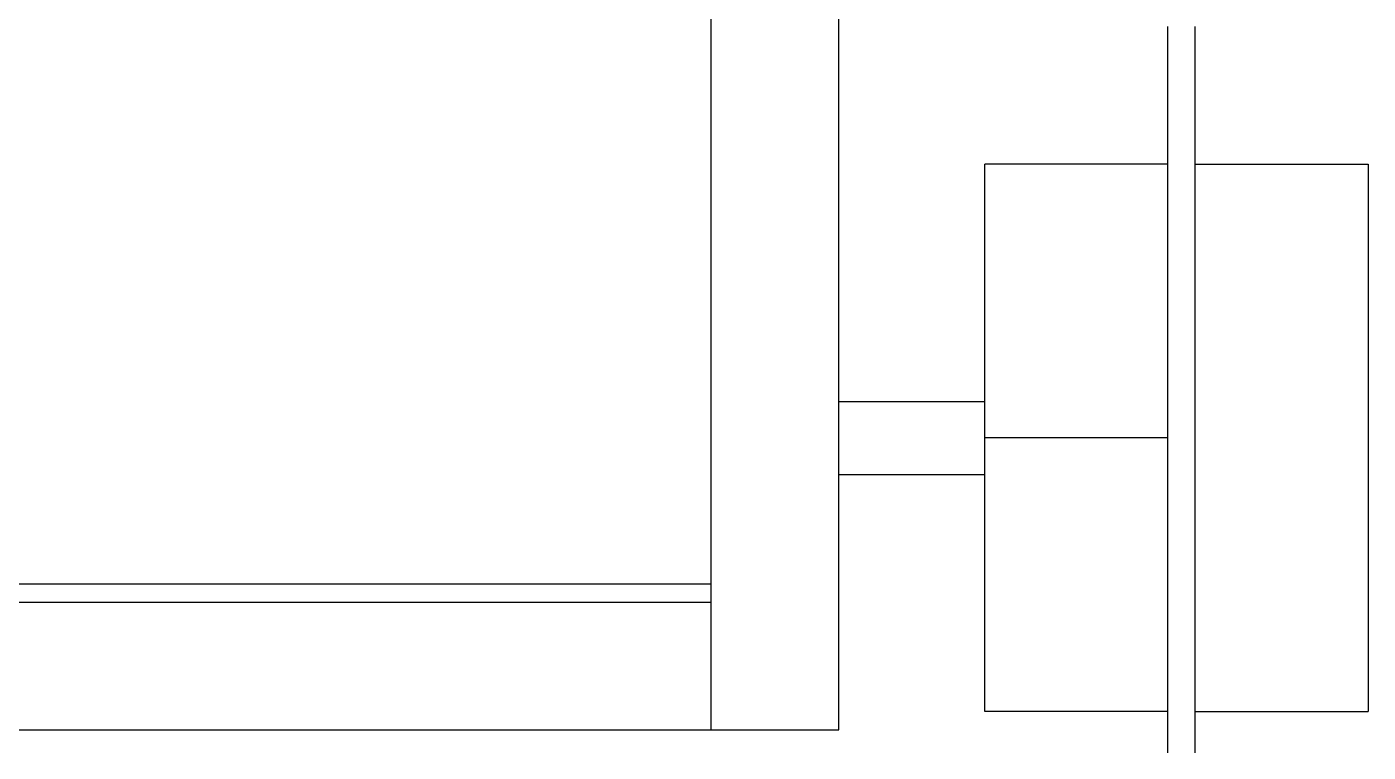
# Model space of a CAD drawing. Extents: x -24 to 123, y -44 to 344.
# Drawn here: x 49.5 to 123, y -1.2 to 38.5 of the extents above; entities that cross this region are included whole.
import ezdxf

# ---------------------------------------------------------------- set-up
doc = ezdxf.new("R2010")
doc.units = 0
doc.layers.get('0').update_dxf_attribs({"linetype": 'continuous'})

# ---------------------------------------------------------------- blocks, each defined once
blk = doc.blocks.new('FUSION037')
at = {"color": 0}
for p, q in [((94, 0), (94, 300)), ((87, 7), (87, 184)), ((112, 31), (102, 31)), ((113.5, 31), (123, 31)), ((94, 18), (102, 18)), ((112, 16), (102, 16)), ((94, 14), (102, 14)), ((7, 8), (87, 8)), ((7, 7), (87, 7)), ((87, 0), (87, 7)), ((112, 1), (102, 1)), ((113.5, 1), (123, 1)), ((7, 0), (87, 0)), ((87, 0), (94, 0))]:
    blk.add_line(p, q, dxfattribs=at)
for points in [[(112, 38.55), (112, 38.5), (112, 38.45), (112, 38.4), (112, 38.35), (112, 38.3), (112, 38.25), (112, 38.2), (112, 38.15), (112, 38.1), (112, 38.05), (112, 38), (112, 37.95), (112, 37.9), (112, 37.85), (112, 37.8), (112, 37.75), (112, 37.7), (112, 37.65), (112, 37.6), (112, 37.55), (112, 37.5), (112, 37.45), (112, 37.4), (112, 37.35), (112, 37.3), (112, 37.25), (112, 37.2), (112, 37.15), (112, 37.1), (112, 37.05), (112, 37), (112, 36.95), (112, 36.9), (112, 36.85), (112, 36.8), (112, 36.75), (112, 36.7), (112, 36.65), (112, 36.6), (112, 36.55), (112, 36.5), (112, 36.45), (112, 36.4), (112, 36.35), (112, 36.3), (112, 36.25), (112, 36.2), (112, 36.15), (112, 36.1), (112, 36.05), (112, 36), (112, 35.95), (112, 35.9), (112, 35.85), (112, 35.8), (112, 35.75), (112, 35.7), (112, 35.65), (112, 35.6), (112, 35.55), (112, 35.5), (112, 35.45), (112, 35.4), (112, 35.35), (112, 35.3), (112, 35.25), (112, 35.2), (112, 35.15), (112, 35.1), (112, 35.05), (112, 35), (112, 34.95), (112, 34.9), (112, 34.85), (112, 34.8), (112, 34.75), (112, 34.7), (112, 34.65), (112, 34.6), (112, 34.55), (112, 34.5), (112, 34.45), (112, 34.4), (112, 34.35), (112, 34.3), (112, 34.25), (112, 34.2), (112, 34.15), (112, 34.1), (112, 34.05), (112, 34), (112, 33.95), (112, 33.9), (112, 33.85), (112, 33.8), (112, 33.75), (112, 33.7), (112, 33.65), (112, 33.6), (112, 33.55), (112, 33.5), (112, 33.45), (112, 33.4), (112, 33.35), (112, 33.3), (112, 33.25), (112, 33.2), (112, 33.15), (112, 33.1), (112, 33.05), (112, 33), (112, 32.95), (112, 32.9), (112, 32.85), (112, 32.8), (112, 32.75), (112, 32.7), (112, 32.65), (112, 32.6), (112, 32.55), (112, 32.5), (112, 32.45), (112, 32.4), (112, 32.35), (112, 32.3), (112, 32.25), (112, 32.2), (112, 32.15), (112, 32.1), (112, 32.05), (112, 32), (112, 31.95), (112, 31.9), (112, 31.85), (112, 31.8), (112, 31.75), (112, 31.7), (112, 31.65), (112, 31.6), (112, 31.55), (112, 31.5), (112, 31.45), (112, 31.4), (112, 31.35), (112, 31.3), (112, 31.25), (112, 31.2), (112, 31.15), (112, 31.1), (112, 31.05), (112, 31), (112, 30.95), (112, 30.9), (112, 30.85), (112, 30.8), (112, 30.75), (112, 30.7), (112, 30.65), (112, 30.6), (112, 30.55), (112, 30.5), (112, 30.45), (112, 30.4), (112, 30.35), (112, 30.3), (112, 30.25), (112, 30.2), (112, 30.15), (112, 30.1), (112, 30.05), (112, 30), (112, 29.95), (112, 29.9), (112, 29.85), (112, 29.8), (112, 29.75), (112, 29.7), (112, 29.65), (112, 29.6), (112, 29.55), (112, 29.5), (112, 29.45), (112, 29.4), (112, 29.35), (112, 29.3), (112, 29.25), (112, 29.2), (112, 29.15), (112, 29.1), (112, 29.05), (112, 29), (112, 28.95), (112, 28.9), (112, 28.85), (112, 28.8), (112, 28.75), (112, 28.7), (112, 28.65), (112, 28.6), (112, 28.55), (112, 28.5), (112, 28.45), (112, 28.4), (112, 28.35), (112, 28.3), (112, 28.25), (112, 28.2), (112, 28.15), (112, 28.1), (112, 28.05), (112, 28), (112, 27.95), (112, 27.9), (112, 27.85), (112, 27.8), (112, 27.75), (112, 27.7), (112, 27.65), (112, 27.6), (112, 27.55), (112, 27.5), (112, 27.45), (112, 27.4), (112, 27.35), (112, 27.3), (112, 27.25), (112, 27.2), (112, 27.15), (112, 27.1), (112, 27.05), (112, 27), (112, 26.95), (112, 26.9), (112, 26.85), (112, 26.8), (112, 26.75), (112, 26.7), (112, 26.65), (112, 26.6), (112, 26.55), (112, 26.5), (112, 26.45), (112, 26.4), (112, 26.35), (112, 26.3), (112, 26.25), (112, 26.2), (112, 26.15), (112, 26.1), (112, 26.05), (112, 26), (112, 25.95), (112, 25.9), (112, 25.85), (112, 25.8), (112, 25.75), (112, 25.7), (112, 25.65), (112, 25.6), (112, 25.55), (112, 25.5), (112, 25.45), (112, 25.4), (112, 25.35), (112, 25.3), (112, 25.25), (112, 25.2), (112, 25.15), (112, 25.1), (112, 25.05), (112, 25), (112, 24.95), (112, 24.9), (112, 24.85), (112, 24.8), (112, 24.75), (112, 24.7), (112, 24.65), (112, 24.6), (112, 24.55), (112, 24.5), (112, 24.45), (112, 24.4), (112, 24.35), (112, 24.3), (112, 24.25), (112, 24.2), (112, 24.15), (112, 24.1), (112, 24.05), (112, 24), (112, 23.95), (112, 23.9), (112, 23.85), (112, 23.8), (112, 23.75), (112, 23.7), (112, 23.65), (112, 23.6), (112, 23.55), (112, 23.5), (112, 23.45), (112, 23.4), (112, 23.35), (112, 23.3), (112, 23.25), (112, 23.2), (112, 23.15), (112, 23.1), (112, 23.05), (112, 23), (112, 22.95), (112, 22.9), (112, 22.85), (112, 22.8), (112, 22.75), (112, 22.7), (112, 22.65), (112, 22.6), (112, 22.55), (112, 22.5), (112, 22.45), (112, 22.4), (112, 22.35), (112, 22.3), (112, 22.25), (112, 22.2), (112, 22.15), (112, 22.1), (112, 22.05), (112, 22), (112, 21.95), (112, 21.9), (112, 21.85), (112, 21.8), (112, 21.75), (112, 21.7), (112, 21.65), (112, 21.6), (112, 21.55), (112, 21.5), (112, 21.45), (112, 21.4), (112, 21.35), (112, 21.3), (112, 21.25), (112, 21.2), (112, 21.15), (112, 21.1), (112, 21.05), (112, 21), (112, 20.95), (112, 20.9), (112, 20.85), (112, 20.8), (112, 20.75), (112, 20.7), (112, 20.65), (112, 20.6), (112, 20.55), (112, 20.5), (112, 20.45), (112, 20.4), (112, 20.35), (112, 20.3), (112, 20.25), (112, 20.2), (112, 20.15), (112, 20.1), (112, 20.05), (112, 20), (112, 19.95), (112, 19.9), (112, 19.85), (112, 19.8), (112, 19.75), (112, 19.7), (112, 19.65), (112, 19.6), (112, 19.55), (112, 19.5), (112, 19.45), (112, 19.4), (112, 19.35), (112, 19.3), (112, 19.25), (112, 19.2), (112, 19.15), (112, 19.1), (112, 19.05), (112, 19), (112, 18.95), (112, 18.9), (112, 18.85), (112, 18.8), (112, 18.75), (112, 18.7), (112, 18.65), (112, 18.6), (112, 18.55), (112, 18.5), (112, 18.45), (112, 18.4), (112, 18.35), (112, 18.3), (112, 18.25), (112, 18.2), (112, 18.15), (112, 18.1), (112, 18.05), (112, 18), (112, 17.95), (112, 17.9), (112, 17.85), (112, 17.8), (112, 17.75), (112, 17.7), (112, 17.65), (112, 17.6), (112, 17.55), (112, 17.5), (112, 17.45), (112, 17.4), (112, 17.35), (112, 17.3), (112, 17.25), (112, 17.2), (112, 17.15), (112, 17.1), (112, 17.05), (112, 17), (112, 16.95), (112, 16.9), (112, 16.85), (112, 16.8), (112, 16.75), (112, 16.7), (112, 16.65), (112, 16.6), (112, 16.55), (112, 16.5), (112, 16.45), (112, 16.4), (112, 16.35), (112, 16.3), (112, 16.25), (112, 16.2), (112, 16.15), (112, 16.1), (112, 16.05), (112, 16), (112, 15.95), (112, 15.9), (112, 15.85), (112, 15.8), (112, 15.75), (112, 15.7), (112, 15.65), (112, 15.6), (112, 15.55), (112, 15.5), (112, 15.45), (112, 15.4), (112, 15.35), (112, 15.3), (112, 15.25), (112, 15.2), (112, 15.15), (112, 15.1), (112, 15.05), (112, 15), (112, 14.95), (112, 14.9), (112, 14.85), (112, 14.8), (112, 14.75), (112, 14.7), (112, 14.65), (112, 14.6), (112, 14.55), (112, 14.5), (112, 14.45), (112, 14.4), (112, 14.35), (112, 14.3), (112, 14.25), (112, 14.2), (112, 14.15), (112, 14.1), (112, 14.05), (112, 14), (112, 13.95), (112, 13.9), (112, 13.85), (112, 13.8), (112, 13.75), (112, 13.7), (112, 13.65), (112, 13.6), (112, 13.55), (112, 13.5), (112, 13.45), (112, 13.4), (112, 13.35), (112, 13.3), (112, 13.25), (112, 13.2), (112, 13.15), (112, 13.1), (112, 13.05), (112, 13), (112, 12.95), (112, 12.9), (112, 12.85), (112, 12.8), (112, 12.75), (112, 12.7), (112, 12.65), (112, 12.6), (112, 12.55), (112, 12.5), (112, 12.45), (112, 12.4), (112, 12.35), (112, 12.3), (112, 12.25), (112, 12.2), (112, 12.15), (112, 12.1), (112, 12.05), (112, 12), (112, 11.95), (112, 11.9), (112, 11.85), (112, 11.8), (112, 11.75), (112, 11.7), (112, 11.65), (112, 11.6), (112, 11.55), (112, 11.5), (112, 11.45), (112, 11.4), (112, 11.35), (112, 11.3), (112, 11.25), (112, 11.2), (112, 11.15), (112, 11.1), (112, 11.05), (112, 11), (112, 10.95), (112, 10.9), (112, 10.85), (112, 10.8), (112, 10.75), (112, 10.7), (112, 10.65), (112, 10.6), (112, 10.55), (112, 10.5), (112, 10.45), (112, 10.4), (112, 10.35), (112, 10.3), (112, 10.25), (112, 10.2), (112, 10.15), (112, 10.1), (112, 10.05), (112, 10), (112, 9.95), (112, 9.9), (112, 9.85), (112, 9.8), (112, 9.75), (112, 9.7), (112, 9.65), (112, 9.6), (112, 9.55), (112, 9.5), (112, 9.45), (112, 9.4), (112, 9.35), (112, 9.3), (112, 9.25), (112, 9.2), (112, 9.15), (112, 9.1), (112, 9.05), (112, 9), (112, 8.95), (112, 8.9), (112, 8.85), (112, 8.8), (112, 8.75), (112, 8.7), (112, 8.65), (112, 8.6), (112, 8.55), (112, 8.5), (112, 8.45), (112, 8.4), (112, 8.35), (112, 8.3), (112, 8.25), (112, 8.2), (112, 8.15), (112, 8.1), (112, 8.05), (112, 8), (112, 7.95), (112, 7.9), (112, 7.85), (112, 7.8), (112, 7.75), (112, 7.7), (112, 7.65), (112, 7.6), (112, 7.55), (112, 7.5), (112, 7.45), (112, 7.4), (112, 7.35), (112, 7.3), (112, 7.25), (112, 7.2), (112, 7.15), (112, 7.1), (112, 7.05), (112, 7), (112, 6.95), (112, 6.9), (112, 6.85), (112, 6.8), (112, 6.75), (112, 6.7), (112, 6.65), (112, 6.6), (112, 6.55), (112, 6.5), (112, 6.45), (112, 6.4), (112, 6.35), (112, 6.3), (112, 6.25), (112, 6.2), (112, 6.15), (112, 6.1), (112, 6.05), (112, 6), (112, 5.95), (112, 5.9), (112, 5.85), (112, 5.8), (112, 5.75), (112, 5.7), (112, 5.65), (112, 5.6), (112, 5.55), (112, 5.5), (112, 5.45), (112, 5.4), (112, 5.35), (112, 5.3), (112, 5.25), (112, 5.2), (112, 5.15), (112, 5.1), (112, 5.05), (112, 5), (112, 4.95), (112, 4.9), (112, 4.85), (112, 4.8), (112, 4.75), (112, 4.7), (112, 4.65), (112, 4.6), (112, 4.55), (112, 4.5), (112, 4.45), (112, 4.4), (112, 4.35), (112, 4.3), (112, 4.25), (112, 4.2), (112, 4.15), (112, 4.1), (112, 4.05), (112, 4), (112, 3.95), (112, 3.9), (112, 3.85), (112, 3.8), (112, 3.75), (112, 3.7), (112, 3.65), (112, 3.6), (112, 3.55), (112, 3.5), (112, 3.45), (112, 3.4), (112, 3.35), (112, 3.3), (112, 3.25), (112, 3.2), (112, 3.15), (112, 3.1), (112, 3.05), (112, 3), (112, 2.95), (112, 2.9), (112, 2.85), (112, 2.8), (112, 2.75), (112, 2.7), (112, 2.65), (112, 2.6), (112, 2.55), (112, 2.5), (112, 2.45), (112, 2.4), (112, 2.35), (112, 2.3), (112, 2.25), (112, 2.2), (112, 2.15), (112, 2.1), (112, 2.05), (112, 2), (112, 1.95), (112, 1.9), (112, 1.85), (112, 1.8), (112, 1.75), (112, 1.7), (112, 1.65), (112, 1.6), (112, 1.55), (112, 1.5), (112, 1.45), (112, 1.4), (112, 1.35), (112, 1.3), (112, 1.25), (112, 1.2), (112, 1.15), (112, 1.1), (112, 1.05), (112, 1), (112, 0.95), (112, 0.9), (112, 0.85), (112, 0.8), (112, 0.75), (112, 0.7), (112, 0.65), (112, 0.6), (112, 0.55), (112, 0.5), (112, 0.45), (112, 0.4), (112, 0.35), (112, 0.3), (112, 0.25), (112, 0.2), (112, 0.15), (112, 0.1), (112, 0.05), (112, 0), (112, -0.05), (112, -0.1), (112, -0.15), (112, -0.2), (112, -0.25), (112, -0.3), (112, -0.35), (112, -0.4), (112, -0.45), (112, -0.5), (112, -0.55), (112, -0.6), (112, -0.65), (112, -0.7), (112, -0.75), (112, -0.8), (112, -0.85), (112, -0.9), (112, -0.95), (112, -1), (112, -1.05), (112, -1.1), (112, -1.15), (112, -1.2), (112, -1.25)], [(113.5, 38.55), (113.5, 38.5), (113.5, 38.45), (113.5, 38.4), (113.5, 38.35), (113.5, 38.3), (113.5, 38.25), (113.5, 38.2), (113.5, 38.15), (113.5, 38.1), (113.5, 38.05), (113.5, 38), (113.5, 37.95), (113.5, 37.9), (113.5, 37.85), (113.5, 37.8), (113.5, 37.75), (113.5, 37.7), (113.5, 37.65), (113.5, 37.6), (113.5, 37.55), (113.5, 37.5), (113.5, 37.45), (113.5, 37.4), (113.5, 37.35), (113.5, 37.3), (113.5, 37.25), (113.5, 37.2), (113.5, 37.15), (113.5, 37.1), (113.5, 37.05), (113.5, 37), (113.5, 36.95), (113.5, 36.9), (113.5, 36.85), (113.5, 36.8), (113.5, 36.75), (113.5, 36.7), (113.5, 36.65), (113.5, 36.6), (113.5, 36.55), (113.5, 36.5), (113.5, 36.45), (113.5, 36.4), (113.5, 36.35), (113.5, 36.3), (113.5, 36.25), (113.5, 36.2), (113.5, 36.15), (113.5, 36.1), (113.5, 36.05), (113.5, 36), (113.5, 35.95), (113.5, 35.9), (113.5, 35.85), (113.5, 35.8), (113.5, 35.75), (113.5, 35.7), (113.5, 35.65), (113.5, 35.6), (113.5, 35.55), (113.5, 35.5), (113.5, 35.45), (113.5, 35.4), (113.5, 35.35), (113.5, 35.3), (113.5, 35.25), (113.5, 35.2), (113.5, 35.15), (113.5, 35.1), (113.5, 35.05), (113.5, 35), (113.5, 34.95), (113.5, 34.9), (113.5, 34.85), (113.5, 34.8), (113.5, 34.75), (113.5, 34.7), (113.5, 34.65), (113.5, 34.6), (113.5, 34.55), (113.5, 34.5), (113.5, 34.45), (113.5, 34.4), (113.5, 34.35), (113.5, 34.3), (113.5, 34.25), (113.5, 34.2), (113.5, 34.15), (113.5, 34.1), (113.5, 34.05), (113.5, 34), (113.5, 33.95), (113.5, 33.9), (113.5, 33.85), (113.5, 33.8), (113.5, 33.75), (113.5, 33.7), (113.5, 33.65), (113.5, 33.6), (113.5, 33.55), (113.5, 33.5), (113.5, 33.45), (113.5, 33.4), (113.5, 33.35), (113.5, 33.3), (113.5, 33.25), (113.5, 33.2), (113.5, 33.15), (113.5, 33.1), (113.5, 33.05), (113.5, 33), (113.5, 32.95), (113.5, 32.9), (113.5, 32.85), (113.5, 32.8), (113.5, 32.75), (113.5, 32.7), (113.5, 32.65), (113.5, 32.6), (113.5, 32.55), (113.5, 32.5), (113.5, 32.45), (113.5, 32.4), (113.5, 32.35), (113.5, 32.3), (113.5, 32.25), (113.5, 32.2), (113.5, 32.15), (113.5, 32.1), (113.5, 32.05), (113.5, 32), (113.5, 31.95), (113.5, 31.9), (113.5, 31.85), (113.5, 31.8), (113.5, 31.75), (113.5, 31.7), (113.5, 31.65), (113.5, 31.6), (113.5, 31.55), (113.5, 31.5), (113.5, 31.45), (113.5, 31.4), (113.5, 31.35), (113.5, 31.3), (113.5, 31.25), (113.5, 31.2), (113.5, 31.15), (113.5, 31.1), (113.5, 31.05), (113.5, 31), (113.5, 30.95), (113.5, 30.9), (113.5, 30.85), (113.5, 30.8), (113.5, 30.75), (113.5, 30.7), (113.5, 30.65), (113.5, 30.6), (113.5, 30.55), (113.5, 30.5), (113.5, 30.45), (113.5, 30.4), (113.5, 30.35), (113.5, 30.3), (113.5, 30.25), (113.5, 30.2), (113.5, 30.15), (113.5, 30.1), (113.5, 30.05), (113.5, 30), (113.5, 29.95), (113.5, 29.9), (113.5, 29.85), (113.5, 29.8), (113.5, 29.75), (113.5, 29.7), (113.5, 29.65), (113.5, 29.6), (113.5, 29.55), (113.5, 29.5), (113.5, 29.45), (113.5, 29.4), (113.5, 29.35), (113.5, 29.3), (113.5, 29.25), (113.5, 29.2), (113.5, 29.15), (113.5, 29.1), (113.5, 29.05), (113.5, 29), (113.5, 28.95), (113.5, 28.9), (113.5, 28.85), (113.5, 28.8), (113.5, 28.75), (113.5, 28.7), (113.5, 28.65), (113.5, 28.6), (113.5, 28.55), (113.5, 28.5), (113.5, 28.45), (113.5, 28.4), (113.5, 28.35), (113.5, 28.3), (113.5, 28.25), (113.5, 28.2), (113.5, 28.15), (113.5, 28.1), (113.5, 28.05), (113.5, 28), (113.5, 27.95), (113.5, 27.9), (113.5, 27.85), (113.5, 27.8), (113.5, 27.75), (113.5, 27.7), (113.5, 27.65), (113.5, 27.6), (113.5, 27.55), (113.5, 27.5), (113.5, 27.45), (113.5, 27.4), (113.5, 27.35), (113.5, 27.3), (113.5, 27.25), (113.5, 27.2), (113.5, 27.15), (113.5, 27.1), (113.5, 27.05), (113.5, 27), (113.5, 26.95), (113.5, 26.9), (113.5, 26.85), (113.5, 26.8), (113.5, 26.75), (113.5, 26.7), (113.5, 26.65), (113.5, 26.6), (113.5, 26.55), (113.5, 26.5), (113.5, 26.45), (113.5, 26.4), (113.5, 26.35), (113.5, 26.3), (113.5, 26.25), (113.5, 26.2), (113.5, 26.15), (113.5, 26.1), (113.5, 26.05), (113.5, 26), (113.5, 25.95), (113.5, 25.9), (113.5, 25.85), (113.5, 25.8), (113.5, 25.75), (113.5, 25.7), (113.5, 25.65), (113.5, 25.6), (113.5, 25.55), (113.5, 25.5), (113.5, 25.45), (113.5, 25.4), (113.5, 25.35), (113.5, 25.3), (113.5, 25.25), (113.5, 25.2), (113.5, 25.15), (113.5, 25.1), (113.5, 25.05), (113.5, 25), (113.5, 24.95), (113.5, 24.9), (113.5, 24.85), (113.5, 24.8), (113.5, 24.75), (113.5, 24.7), (113.5, 24.65), (113.5, 24.6), (113.5, 24.55), (113.5, 24.5), (113.5, 24.45), (113.5, 24.4), (113.5, 24.35), (113.5, 24.3), (113.5, 24.25), (113.5, 24.2), (113.5, 24.15), (113.5, 24.1), (113.5, 24.05), (113.5, 24), (113.5, 23.95), (113.5, 23.9), (113.5, 23.85), (113.5, 23.8), (113.5, 23.75), (113.5, 23.7), (113.5, 23.65), (113.5, 23.6), (113.5, 23.55), (113.5, 23.5), (113.5, 23.45), (113.5, 23.4), (113.5, 23.35), (113.5, 23.3), (113.5, 23.25), (113.5, 23.2), (113.5, 23.15), (113.5, 23.1), (113.5, 23.05), (113.5, 23), (113.5, 22.95), (113.5, 22.9), (113.5, 22.85), (113.5, 22.8), (113.5, 22.75), (113.5, 22.7), (113.5, 22.65), (113.5, 22.6), (113.5, 22.55), (113.5, 22.5), (113.5, 22.45), (113.5, 22.4), (113.5, 22.35), (113.5, 22.3), (113.5, 22.25), (113.5, 22.2), (113.5, 22.15), (113.5, 22.1), (113.5, 22.05), (113.5, 22), (113.5, 21.95), (113.5, 21.9), (113.5, 21.85), (113.5, 21.8), (113.5, 21.75), (113.5, 21.7), (113.5, 21.65), (113.5, 21.6), (113.5, 21.55), (113.5, 21.5), (113.5, 21.45), (113.5, 21.4), (113.5, 21.35), (113.5, 21.3), (113.5, 21.25), (113.5, 21.2), (113.5, 21.15), (113.5, 21.1), (113.5, 21.05), (113.5, 21), (113.5, 20.95), (113.5, 20.9), (113.5, 20.85), (113.5, 20.8), (113.5, 20.75), (113.5, 20.7), (113.5, 20.65), (113.5, 20.6), (113.5, 20.55), (113.5, 20.5), (113.5, 20.45), (113.5, 20.4), (113.5, 20.35), (113.5, 20.3), (113.5, 20.25), (113.5, 20.2), (113.5, 20.15), (113.5, 20.1), (113.5, 20.05), (113.5, 20), (113.5, 19.95), (113.5, 19.9), (113.5, 19.85), (113.5, 19.8), (113.5, 19.75), (113.5, 19.7), (113.5, 19.65), (113.5, 19.6), (113.5, 19.55), (113.5, 19.5), (113.5, 19.45), (113.5, 19.4), (113.5, 19.35), (113.5, 19.3), (113.5, 19.25), (113.5, 19.2), (113.5, 19.15), (113.5, 19.1), (113.5, 19.05), (113.5, 19), (113.5, 18.95), (113.5, 18.9), (113.5, 18.85), (113.5, 18.8), (113.5, 18.75), (113.5, 18.7), (113.5, 18.65), (113.5, 18.6), (113.5, 18.55), (113.5, 18.5), (113.5, 18.45), (113.5, 18.4), (113.5, 18.35), (113.5, 18.3), (113.5, 18.25), (113.5, 18.2), (113.5, 18.15), (113.5, 18.1), (113.5, 18.05), (113.5, 18), (113.5, 17.95), (113.5, 17.9), (113.5, 17.85), (113.5, 17.8), (113.5, 17.75), (113.5, 17.7), (113.5, 17.65), (113.5, 17.6), (113.5, 17.55), (113.5, 17.5), (113.5, 17.45), (113.5, 17.4), (113.5, 17.35), (113.5, 17.3), (113.5, 17.25), (113.5, 17.2), (113.5, 17.15), (113.5, 17.1), (113.5, 17.05), (113.5, 17), (113.5, 16.95), (113.5, 16.9), (113.5, 16.85), (113.5, 16.8), (113.5, 16.75), (113.5, 16.7), (113.5, 16.65), (113.5, 16.6), (113.5, 16.55), (113.5, 16.5), (113.5, 16.45), (113.5, 16.4), (113.5, 16.35), (113.5, 16.3), (113.5, 16.25), (113.5, 16.2), (113.5, 16.15), (113.5, 16.1), (113.5, 16.05), (113.5, 16), (113.5, 15.95), (113.5, 15.9), (113.5, 15.85), (113.5, 15.8), (113.5, 15.75), (113.5, 15.7), (113.5, 15.65), (113.5, 15.6), (113.5, 15.55), (113.5, 15.5), (113.5, 15.45), (113.5, 15.4), (113.5, 15.35), (113.5, 15.3), (113.5, 15.25), (113.5, 15.2), (113.5, 15.15), (113.5, 15.1), (113.5, 15.05), (113.5, 15), (113.5, 14.95), (113.5, 14.9), (113.5, 14.85), (113.5, 14.8), (113.5, 14.75), (113.5, 14.7), (113.5, 14.65), (113.5, 14.6), (113.5, 14.55), (113.5, 14.5), (113.5, 14.45), (113.5, 14.4), (113.5, 14.35), (113.5, 14.3), (113.5, 14.25), (113.5, 14.2), (113.5, 14.15), (113.5, 14.1), (113.5, 14.05), (113.5, 14), (113.5, 13.95), (113.5, 13.9), (113.5, 13.85), (113.5, 13.8), (113.5, 13.75), (113.5, 13.7), (113.5, 13.65), (113.5, 13.6), (113.5, 13.55), (113.5, 13.5), (113.5, 13.45), (113.5, 13.4), (113.5, 13.35), (113.5, 13.3), (113.5, 13.25), (113.5, 13.2), (113.5, 13.15), (113.5, 13.1), (113.5, 13.05), (113.5, 13), (113.5, 12.95), (113.5, 12.9), (113.5, 12.85), (113.5, 12.8), (113.5, 12.75), (113.5, 12.7), (113.5, 12.65), (113.5, 12.6), (113.5, 12.55), (113.5, 12.5), (113.5, 12.45), (113.5, 12.4), (113.5, 12.35), (113.5, 12.3), (113.5, 12.25), (113.5, 12.2), (113.5, 12.15), (113.5, 12.1), (113.5, 12.05), (113.5, 12), (113.5, 11.95), (113.5, 11.9), (113.5, 11.85), (113.5, 11.8), (113.5, 11.75), (113.5, 11.7), (113.5, 11.65), (113.5, 11.6), (113.5, 11.55), (113.5, 11.5), (113.5, 11.45), (113.5, 11.4), (113.5, 11.35), (113.5, 11.3), (113.5, 11.25), (113.5, 11.2), (113.5, 11.15), (113.5, 11.1), (113.5, 11.05), (113.5, 11), (113.5, 10.95), (113.5, 10.9), (113.5, 10.85), (113.5, 10.8), (113.5, 10.75), (113.5, 10.7), (113.5, 10.65), (113.5, 10.6), (113.5, 10.55), (113.5, 10.5), (113.5, 10.45), (113.5, 10.4), (113.5, 10.35), (113.5, 10.3), (113.5, 10.25), (113.5, 10.2), (113.5, 10.15), (113.5, 10.1), (113.5, 10.05), (113.5, 10), (113.5, 9.95), (113.5, 9.9), (113.5, 9.85), (113.5, 9.8), (113.5, 9.75), (113.5, 9.7), (113.5, 9.65), (113.5, 9.6), (113.5, 9.55), (113.5, 9.5), (113.5, 9.45), (113.5, 9.4), (113.5, 9.35), (113.5, 9.3), (113.5, 9.25), (113.5, 9.2), (113.5, 9.15), (113.5, 9.1), (113.5, 9.05), (113.5, 9), (113.5, 8.95), (113.5, 8.9), (113.5, 8.85), (113.5, 8.8), (113.5, 8.75), (113.5, 8.7), (113.5, 8.65), (113.5, 8.6), (113.5, 8.55), (113.5, 8.5), (113.5, 8.45), (113.5, 8.4), (113.5, 8.35), (113.5, 8.3), (113.5, 8.25), (113.5, 8.2), (113.5, 8.15), (113.5, 8.1), (113.5, 8.05), (113.5, 8), (113.5, 7.95), (113.5, 7.9), (113.5, 7.85), (113.5, 7.8), (113.5, 7.75), (113.5, 7.7), (113.5, 7.65), (113.5, 7.6), (113.5, 7.55), (113.5, 7.5), (113.5, 7.45), (113.5, 7.4), (113.5, 7.35), (113.5, 7.3), (113.5, 7.25), (113.5, 7.2), (113.5, 7.15), (113.5, 7.1), (113.5, 7.05), (113.5, 7), (113.5, 6.95), (113.5, 6.9), (113.5, 6.85), (113.5, 6.8), (113.5, 6.75), (113.5, 6.7), (113.5, 6.65), (113.5, 6.6), (113.5, 6.55), (113.5, 6.5), (113.5, 6.45), (113.5, 6.4), (113.5, 6.35), (113.5, 6.3), (113.5, 6.25), (113.5, 6.2), (113.5, 6.15), (113.5, 6.1), (113.5, 6.05), (113.5, 6), (113.5, 5.95), (113.5, 5.9), (113.5, 5.85), (113.5, 5.8), (113.5, 5.75), (113.5, 5.7), (113.5, 5.65), (113.5, 5.6), (113.5, 5.55), (113.5, 5.5), (113.5, 5.45), (113.5, 5.4), (113.5, 5.35), (113.5, 5.3), (113.5, 5.25), (113.5, 5.2), (113.5, 5.15), (113.5, 5.1), (113.5, 5.05), (113.5, 5), (113.5, 4.95), (113.5, 4.9), (113.5, 4.85), (113.5, 4.8), (113.5, 4.75), (113.5, 4.7), (113.5, 4.65), (113.5, 4.6), (113.5, 4.55), (113.5, 4.5), (113.5, 4.45), (113.5, 4.4), (113.5, 4.35), (113.5, 4.3), (113.5, 4.25), (113.5, 4.2), (113.5, 4.15), (113.5, 4.1), (113.5, 4.05), (113.5, 4), (113.5, 3.95), (113.5, 3.9), (113.5, 3.85), (113.5, 3.8), (113.5, 3.75), (113.5, 3.7), (113.5, 3.65), (113.5, 3.6), (113.5, 3.55), (113.5, 3.5), (113.5, 3.45), (113.5, 3.4), (113.5, 3.35), (113.5, 3.3), (113.5, 3.25), (113.5, 3.2), (113.5, 3.15), (113.5, 3.1), (113.5, 3.05), (113.5, 3), (113.5, 2.95), (113.5, 2.9), (113.5, 2.85), (113.5, 2.8), (113.5, 2.75), (113.5, 2.7), (113.5, 2.65), (113.5, 2.6), (113.5, 2.55), (113.5, 2.5), (113.5, 2.45), (113.5, 2.4), (113.5, 2.35), (113.5, 2.3), (113.5, 2.25), (113.5, 2.2), (113.5, 2.15), (113.5, 2.1), (113.5, 2.05), (113.5, 2), (113.5, 1.95), (113.5, 1.9), (113.5, 1.85), (113.5, 1.8), (113.5, 1.75), (113.5, 1.7), (113.5, 1.65), (113.5, 1.6), (113.5, 1.55), (113.5, 1.5), (113.5, 1.45), (113.5, 1.4), (113.5, 1.35), (113.5, 1.3), (113.5, 1.25), (113.5, 1.2), (113.5, 1.15), (113.5, 1.1), (113.5, 1.05), (113.5, 1), (113.5, 0.95), (113.5, 0.9), (113.5, 0.85), (113.5, 0.8), (113.5, 0.75), (113.5, 0.7), (113.5, 0.65), (113.5, 0.6), (113.5, 0.55), (113.5, 0.5), (113.5, 0.45), (113.5, 0.4), (113.5, 0.35), (113.5, 0.3), (113.5, 0.25), (113.5, 0.2), (113.5, 0.15), (113.5, 0.1), (113.5, 0.05), (113.5, 0), (113.5, -0.05), (113.5, -0.1), (113.5, -0.15), (113.5, -0.2), (113.5, -0.25), (113.5, -0.3), (113.5, -0.35), (113.5, -0.4), (113.5, -0.45), (113.5, -0.5), (113.5, -0.55), (113.5, -0.6), (113.5, -0.65), (113.5, -0.7), (113.5, -0.75), (113.5, -0.8), (113.5, -0.85), (113.5, -0.9), (113.5, -0.95), (113.5, -1), (113.5, -1.05), (113.5, -1.1), (113.5, -1.15), (113.5, -1.2), (113.5, -1.25)], [(102, 16), (102, 16.05), (102, 16.1), (102, 16.15), (102, 16.2), (102, 16.25), (102, 16.3), (102, 16.35), (102, 16.4), (102, 16.45), (102, 16.5), (102, 16.55), (102, 16.6), (102, 16.65), (102, 16.7), (102, 16.75), (102, 16.8), (102, 16.85), (102, 16.9), (102, 16.95), (102, 17), (102, 17.05), (102, 17.1), (102, 17.15), (102, 17.2), (102, 17.25), (102, 17.3), (102, 17.35), (102, 17.4), (102, 17.45), (102, 17.5), (102, 17.55), (102, 17.6), (102, 17.65), (102, 17.7), (102, 17.75), (102, 17.8), (102, 17.85), (102, 17.9), (102, 17.95), (102, 18), (102, 18.05), (102, 18.1), (102, 18.15), (102, 18.2), (102, 18.25), (102, 18.3), (102, 18.35), (102, 18.4), (102, 18.45), (102, 18.5), (102, 18.55), (102, 18.6), (102, 18.65), (102, 18.7), (102, 18.75), (102, 18.8), (102, 18.85), (102, 18.9), (102, 18.95), (102, 19), (102, 19.05), (102, 19.1), (102, 19.15), (102, 19.2), (102, 19.25), (102, 19.3), (102, 19.35), (102, 19.4), (102, 19.45), (102, 19.5), (102, 19.55), (102, 19.6), (102, 19.65), (102, 19.7), (102, 19.75), (102, 19.8), (102, 19.85), (102, 19.9), (102, 19.95), (102, 20), (102, 20.05), (102, 20.1), (102, 20.15), (102, 20.2), (102, 20.25), (102, 20.3), (102, 20.35), (102, 20.4), (102, 20.45), (102, 20.5), (102, 20.55), (102, 20.6), (102, 20.65), (102, 20.7), (102, 20.75), (102, 20.8), (102, 20.85), (102, 20.9), (102, 20.95), (102, 21), (102, 21.05), (102, 21.1), (102, 21.15), (102, 21.2), (102, 21.25), (102, 21.3), (102, 21.35), (102, 21.4), (102, 21.45), (102, 21.5), (102, 21.55), (102, 21.6), (102, 21.65), (102, 21.7), (102, 21.75), (102, 21.8), (102, 21.85), (102, 21.9), (102, 21.95), (102, 22), (102, 22.05), (102, 22.1), (102, 22.15), (102, 22.2), (102, 22.25), (102, 22.3), (102, 22.35), (102, 22.4), (102, 22.45), (102, 22.5), (102, 22.55), (102, 22.6), (102, 22.65), (102, 22.7), (102, 22.75), (102, 22.8), (102, 22.85), (102, 22.9), (102, 22.95), (102, 23), (102, 23.05), (102, 23.1), (102, 23.15), (102, 23.2), (102, 23.25), (102, 23.3), (102, 23.35), (102, 23.4), (102, 23.45), (102, 23.5), (102, 23.55), (102, 23.6), (102, 23.65), (102, 23.7), (102, 23.75), (102, 23.8), (102, 23.85), (102, 23.9), (102, 23.95), (102, 24), (102, 24.05), (102, 24.1), (102, 24.15), (102, 24.2), (102, 24.25), (102, 24.3), (102, 24.35), (102, 24.4), (102, 24.45), (102, 24.5), (102, 24.55), (102, 24.6), (102, 24.65), (102, 24.7), (102, 24.75), (102, 24.8), (102, 24.85), (102, 24.9), (102, 24.95), (102, 25), (102, 25.05), (102, 25.1), (102, 25.15), (102, 25.2), (102, 25.25), (102, 25.3), (102, 25.35), (102, 25.4), (102, 25.45), (102, 25.5), (102, 25.55), (102, 25.6), (102, 25.65), (102, 25.7), (102, 25.75), (102, 25.8), (102, 25.85), (102, 25.9), (102, 25.95), (102, 26), (102, 26.05), (102, 26.1), (102, 26.15), (102, 26.2), (102, 26.25), (102, 26.3), (102, 26.35), (102, 26.4), (102, 26.45), (102, 26.5), (102, 26.55), (102, 26.6), (102, 26.65), (102, 26.7), (102, 26.75), (102, 26.8), (102, 26.85), (102, 26.9), (102, 26.95), (102, 27), (102, 27.05), (102, 27.1), (102, 27.15), (102, 27.2), (102, 27.25), (102, 27.3), (102, 27.35), (102, 27.4), (102, 27.45), (102, 27.5), (102, 27.55), (102, 27.6), (102, 27.65), (102, 27.7), (102, 27.75), (102, 27.8), (102, 27.85), (102, 27.9), (102, 27.95), (102, 28), (102, 28.05), (102, 28.1), (102, 28.15), (102, 28.2), (102, 28.25), (102, 28.3), (102, 28.35), (102, 28.4), (102, 28.45), (102, 28.5), (102, 28.55), (102, 28.6), (102, 28.65), (102, 28.7), (102, 28.75), (102, 28.8), (102, 28.85), (102, 28.9), (102, 28.95), (102, 29), (102, 29.05), (102, 29.1), (102, 29.15), (102, 29.2), (102, 29.25), (102, 29.3), (102, 29.35), (102, 29.4), (102, 29.45), (102, 29.5), (102, 29.55), (102, 29.6), (102, 29.65), (102, 29.7), (102, 29.75), (102, 29.8), (102, 29.85), (102, 29.9), (102, 29.95), (102, 30), (102, 30.05), (102, 30.1), (102, 30.15), (102, 30.2), (102, 30.25), (102, 30.3), (102, 30.35), (102, 30.4), (102, 30.45), (102, 30.5), (102, 30.55), (102, 30.6), (102, 30.65), (102, 30.7), (102, 30.75), (102, 30.8), (102, 30.85), (102, 30.9), (102, 30.95), (102, 31)], [(123, 31), (123, 30.95), (123, 30.9), (123, 30.85), (123, 30.8), (123, 30.75), (123, 30.7), (123, 30.65), (123, 30.6), (123, 30.55), (123, 30.5), (123, 30.45), (123, 30.4), (123, 30.35), (123, 30.3), (123, 30.25), (123, 30.2), (123, 30.15), (123, 30.1), (123, 30.05), (123, 30), (123, 29.95), (123, 29.9), (123, 29.85), (123, 29.8), (123, 29.75), (123, 29.7), (123, 29.65), (123, 29.6), (123, 29.55), (123, 29.5), (123, 29.45), (123, 29.4), (123, 29.35), (123, 29.3), (123, 29.25), (123, 29.2), (123, 29.15), (123, 29.1), (123, 29.05), (123, 29), (123, 28.95), (123, 28.9), (123, 28.85), (123, 28.8), (123, 28.75), (123, 28.7), (123, 28.65), (123, 28.6), (123, 28.55), (123, 28.5), (123, 28.45), (123, 28.4), (123, 28.35), (123, 28.3), (123, 28.25), (123, 28.2), (123, 28.15), (123, 28.1), (123, 28.05), (123, 28), (123, 27.95), (123, 27.9), (123, 27.85), (123, 27.8), (123, 27.75), (123, 27.7), (123, 27.65), (123, 27.6), (123, 27.55), (123, 27.5), (123, 27.45), (123, 27.4), (123, 27.35), (123, 27.3), (123, 27.25), (123, 27.2), (123, 27.15), (123, 27.1), (123, 27.05), (123, 27), (123, 26.95), (123, 26.9), (123, 26.85), (123, 26.8), (123, 26.75), (123, 26.7), (123, 26.65), (123, 26.6), (123, 26.55), (123, 26.5), (123, 26.45), (123, 26.4), (123, 26.35), (123, 26.3), (123, 26.25), (123, 26.2), (123, 26.15), (123, 26.1), (123, 26.05), (123, 26), (123, 25.95), (123, 25.9), (123, 25.85), (123, 25.8), (123, 25.75), (123, 25.7), (123, 25.65), (123, 25.6), (123, 25.55), (123, 25.5), (123, 25.45), (123, 25.4), (123, 25.35), (123, 25.3), (123, 25.25), (123, 25.2), (123, 25.15), (123, 25.1), (123, 25.05), (123, 25), (123, 24.95), (123, 24.9), (123, 24.85), (123, 24.8), (123, 24.75), (123, 24.7), (123, 24.65), (123, 24.6), (123, 24.55), (123, 24.5), (123, 24.45), (123, 24.4), (123, 24.35), (123, 24.3), (123, 24.25), (123, 24.2), (123, 24.15), (123, 24.1), (123, 24.05), (123, 24), (123, 23.95), (123, 23.9), (123, 23.85), (123, 23.8), (123, 23.75), (123, 23.7), (123, 23.65), (123, 23.6), (123, 23.55), (123, 23.5), (123, 23.45), (123, 23.4), (123, 23.35), (123, 23.3), (123, 23.25), (123, 23.2), (123, 23.15), (123, 23.1), (123, 23.05), (123, 23), (123, 22.95), (123, 22.9), (123, 22.85), (123, 22.8), (123, 22.75), (123, 22.7), (123, 22.65), (123, 22.6), (123, 22.55), (123, 22.5), (123, 22.45), (123, 22.4), (123, 22.35), (123, 22.3), (123, 22.25), (123, 22.2), (123, 22.15), (123, 22.1), (123, 22.05), (123, 22), (123, 21.95), (123, 21.9), (123, 21.85), (123, 21.8), (123, 21.75), (123, 21.7), (123, 21.65), (123, 21.6), (123, 21.55), (123, 21.5), (123, 21.45), (123, 21.4), (123, 21.35), (123, 21.3), (123, 21.25), (123, 21.2), (123, 21.15), (123, 21.1), (123, 21.05), (123, 21), (123, 20.95), (123, 20.9), (123, 20.85), (123, 20.8), (123, 20.75), (123, 20.7), (123, 20.65), (123, 20.6), (123, 20.55), (123, 20.5), (123, 20.45), (123, 20.4), (123, 20.35), (123, 20.3), (123, 20.25), (123, 20.2), (123, 20.15), (123, 20.1), (123, 20.05), (123, 20), (123, 19.95), (123, 19.9), (123, 19.85), (123, 19.8), (123, 19.75), (123, 19.7), (123, 19.65), (123, 19.6), (123, 19.55), (123, 19.5), (123, 19.45), (123, 19.4), (123, 19.35), (123, 19.3), (123, 19.25), (123, 19.2), (123, 19.15), (123, 19.1), (123, 19.05), (123, 19), (123, 18.95), (123, 18.9), (123, 18.85), (123, 18.8), (123, 18.75), (123, 18.7), (123, 18.65), (123, 18.6), (123, 18.55), (123, 18.5), (123, 18.45), (123, 18.4), (123, 18.35), (123, 18.3), (123, 18.25), (123, 18.2), (123, 18.15), (123, 18.1), (123, 18.05), (123, 18), (123, 17.95), (123, 17.9), (123, 17.85), (123, 17.8), (123, 17.75), (123, 17.7), (123, 17.65), (123, 17.6), (123, 17.55), (123, 17.5), (123, 17.45), (123, 17.4), (123, 17.35), (123, 17.3), (123, 17.25), (123, 17.2), (123, 17.15), (123, 17.1), (123, 17.05), (123, 17), (123, 16.95), (123, 16.9), (123, 16.85), (123, 16.8), (123, 16.75), (123, 16.7), (123, 16.65), (123, 16.6), (123, 16.55), (123, 16.5), (123, 16.45), (123, 16.4), (123, 16.35), (123, 16.3), (123, 16.25), (123, 16.2), (123, 16.15), (123, 16.1), (123, 16.05), (123, 16), (123, 15.95), (123, 15.9), (123, 15.85), (123, 15.8), (123, 15.75), (123, 15.7), (123, 15.65), (123, 15.6), (123, 15.55), (123, 15.5), (123, 15.45), (123, 15.4), (123, 15.35), (123, 15.3), (123, 15.25), (123, 15.2), (123, 15.15), (123, 15.1), (123, 15.05), (123, 15), (123, 14.95), (123, 14.9), (123, 14.85), (123, 14.8), (123, 14.75), (123, 14.7), (123, 14.65), (123, 14.6), (123, 14.55), (123, 14.5), (123, 14.45), (123, 14.4), (123, 14.35), (123, 14.3), (123, 14.25), (123, 14.2), (123, 14.15), (123, 14.1), (123, 14.05), (123, 14), (123, 13.95), (123, 13.9), (123, 13.85), (123, 13.8), (123, 13.75), (123, 13.7), (123, 13.65), (123, 13.6), (123, 13.55), (123, 13.5), (123, 13.45), (123, 13.4), (123, 13.35), (123, 13.3), (123, 13.25), (123, 13.2), (123, 13.15), (123, 13.1), (123, 13.05), (123, 13), (123, 12.95), (123, 12.9), (123, 12.85), (123, 12.8), (123, 12.75), (123, 12.7), (123, 12.65), (123, 12.6), (123, 12.55), (123, 12.5), (123, 12.45), (123, 12.4), (123, 12.35), (123, 12.3), (123, 12.25), (123, 12.2), (123, 12.15), (123, 12.1), (123, 12.05), (123, 12), (123, 11.95), (123, 11.9), (123, 11.85), (123, 11.8), (123, 11.75), (123, 11.7), (123, 11.65), (123, 11.6), (123, 11.55), (123, 11.5), (123, 11.45), (123, 11.4), (123, 11.35), (123, 11.3), (123, 11.25), (123, 11.2), (123, 11.15), (123, 11.1), (123, 11.05), (123, 11), (123, 10.95), (123, 10.9), (123, 10.85), (123, 10.8), (123, 10.75), (123, 10.7), (123, 10.65), (123, 10.6), (123, 10.55), (123, 10.5), (123, 10.45), (123, 10.4), (123, 10.35), (123, 10.3), (123, 10.25), (123, 10.2), (123, 10.15), (123, 10.1), (123, 10.05), (123, 10), (123, 9.95), (123, 9.9), (123, 9.85), (123, 9.8), (123, 9.75), (123, 9.7), (123, 9.65), (123, 9.6), (123, 9.55), (123, 9.5), (123, 9.45), (123, 9.4), (123, 9.35), (123, 9.3), (123, 9.25), (123, 9.2), (123, 9.15), (123, 9.1), (123, 9.05), (123, 9), (123, 8.95), (123, 8.9), (123, 8.85), (123, 8.8), (123, 8.75), (123, 8.7), (123, 8.65), (123, 8.6), (123, 8.55), (123, 8.5), (123, 8.45), (123, 8.4), (123, 8.35), (123, 8.3), (123, 8.25), (123, 8.2), (123, 8.15), (123, 8.1), (123, 8.05), (123, 8), (123, 7.95), (123, 7.9), (123, 7.85), (123, 7.8), (123, 7.75), (123, 7.7), (123, 7.65), (123, 7.6), (123, 7.55), (123, 7.5), (123, 7.45), (123, 7.4), (123, 7.35), (123, 7.3), (123, 7.25), (123, 7.2), (123, 7.15), (123, 7.1), (123, 7.05), (123, 7), (123, 6.95), (123, 6.9), (123, 6.85), (123, 6.8), (123, 6.75), (123, 6.7), (123, 6.65), (123, 6.6), (123, 6.55), (123, 6.5), (123, 6.45), (123, 6.4), (123, 6.35), (123, 6.3), (123, 6.25), (123, 6.2), (123, 6.15), (123, 6.1), (123, 6.05), (123, 6), (123, 5.95), (123, 5.9), (123, 5.85), (123, 5.8), (123, 5.75), (123, 5.7), (123, 5.65), (123, 5.6), (123, 5.55), (123, 5.5), (123, 5.45), (123, 5.4), (123, 5.35), (123, 5.3), (123, 5.25), (123, 5.2), (123, 5.15), (123, 5.1), (123, 5.05), (123, 5), (123, 4.95), (123, 4.9), (123, 4.85), (123, 4.8), (123, 4.75), (123, 4.7), (123, 4.65), (123, 4.6), (123, 4.55), (123, 4.5), (123, 4.45), (123, 4.4), (123, 4.35), (123, 4.3), (123, 4.25), (123, 4.2), (123, 4.15), (123, 4.1), (123, 4.05), (123, 4), (123, 3.95), (123, 3.9), (123, 3.85), (123, 3.8), (123, 3.75), (123, 3.7), (123, 3.65), (123, 3.6), (123, 3.55), (123, 3.5), (123, 3.45), (123, 3.4), (123, 3.35), (123, 3.3), (123, 3.25), (123, 3.2), (123, 3.15), (123, 3.1), (123, 3.05), (123, 3), (123, 2.95), (123, 2.9), (123, 2.85), (123, 2.8), (123, 2.75), (123, 2.7), (123, 2.65), (123, 2.6), (123, 2.55), (123, 2.5), (123, 2.45), (123, 2.4), (123, 2.35), (123, 2.3), (123, 2.25), (123, 2.2), (123, 2.15), (123, 2.1), (123, 2.05), (123, 2), (123, 1.95), (123, 1.9), (123, 1.85), (123, 1.8), (123, 1.75), (123, 1.7), (123, 1.65), (123, 1.6), (123, 1.55), (123, 1.5), (123, 1.45), (123, 1.4), (123, 1.35), (123, 1.3), (123, 1.25), (123, 1.2), (123, 1.15), (123, 1.1), (123, 1.05), (123, 1)], [(102, 1), (102, 1.05), (102, 1.1), (102, 1.15), (102, 1.2), (102, 1.25), (102, 1.3), (102, 1.35), (102, 1.4), (102, 1.45), (102, 1.5), (102, 1.55), (102, 1.6), (102, 1.65), (102, 1.7), (102, 1.75), (102, 1.8), (102, 1.85), (102, 1.9), (102, 1.95), (102, 2), (102, 2.05), (102, 2.1), (102, 2.15), (102, 2.2), (102, 2.25), (102, 2.3), (102, 2.35), (102, 2.4), (102, 2.45), (102, 2.5), (102, 2.55), (102, 2.6), (102, 2.65), (102, 2.7), (102, 2.75), (102, 2.8), (102, 2.85), (102, 2.9), (102, 2.95), (102, 3), (102, 3.05), (102, 3.1), (102, 3.15), (102, 3.2), (102, 3.25), (102, 3.3), (102, 3.35), (102, 3.4), (102, 3.45), (102, 3.5), (102, 3.55), (102, 3.6), (102, 3.65), (102, 3.7), (102, 3.75), (102, 3.8), (102, 3.85), (102, 3.9), (102, 3.95), (102, 4), (102, 4.05), (102, 4.1), (102, 4.15), (102, 4.2), (102, 4.25), (102, 4.3), (102, 4.35), (102, 4.4), (102, 4.45), (102, 4.5), (102, 4.55), (102, 4.6), (102, 4.65), (102, 4.7), (102, 4.75), (102, 4.8), (102, 4.85), (102, 4.9), (102, 4.95), (102, 5), (102, 5.05), (102, 5.1), (102, 5.15), (102, 5.2), (102, 5.25), (102, 5.3), (102, 5.35), (102, 5.4), (102, 5.45), (102, 5.5), (102, 5.55), (102, 5.6), (102, 5.65), (102, 5.7), (102, 5.75), (102, 5.8), (102, 5.85), (102, 5.9), (102, 5.95), (102, 6), (102, 6.05), (102, 6.1), (102, 6.15), (102, 6.2), (102, 6.25), (102, 6.3), (102, 6.35), (102, 6.4), (102, 6.45), (102, 6.5), (102, 6.55), (102, 6.6), (102, 6.65), (102, 6.7), (102, 6.75), (102, 6.8), (102, 6.85), (102, 6.9), (102, 6.95), (102, 7), (102, 7.05), (102, 7.1), (102, 7.15), (102, 7.2), (102, 7.25), (102, 7.3), (102, 7.35), (102, 7.4), (102, 7.45), (102, 7.5), (102, 7.55), (102, 7.6), (102, 7.65), (102, 7.7), (102, 7.75), (102, 7.8), (102, 7.85), (102, 7.9), (102, 7.95), (102, 8), (102, 8.05), (102, 8.1), (102, 8.15), (102, 8.2), (102, 8.25), (102, 8.3), (102, 8.35), (102, 8.4), (102, 8.45), (102, 8.5), (102, 8.55), (102, 8.6), (102, 8.65), (102, 8.7), (102, 8.75), (102, 8.8), (102, 8.85), (102, 8.9), (102, 8.95), (102, 9), (102, 9.05), (102, 9.1), (102, 9.15), (102, 9.2), (102, 9.25), (102, 9.3), (102, 9.35), (102, 9.4), (102, 9.45), (102, 9.5), (102, 9.55), (102, 9.6), (102, 9.65), (102, 9.7), (102, 9.75), (102, 9.8), (102, 9.85), (102, 9.9), (102, 9.95), (102, 10), (102, 10.05), (102, 10.1), (102, 10.15), (102, 10.2), (102, 10.25), (102, 10.3), (102, 10.35), (102, 10.4), (102, 10.45), (102, 10.5), (102, 10.55), (102, 10.6), (102, 10.65), (102, 10.7), (102, 10.75), (102, 10.8), (102, 10.85), (102, 10.9), (102, 10.95), (102, 11), (102, 11.05), (102, 11.1), (102, 11.15), (102, 11.2), (102, 11.25), (102, 11.3), (102, 11.35), (102, 11.4), (102, 11.45), (102, 11.5), (102, 11.55), (102, 11.6), (102, 11.65), (102, 11.7), (102, 11.75), (102, 11.8), (102, 11.85), (102, 11.9), (102, 11.95), (102, 12), (102, 12.05), (102, 12.1), (102, 12.15), (102, 12.2), (102, 12.25), (102, 12.3), (102, 12.35), (102, 12.4), (102, 12.45), (102, 12.5), (102, 12.55), (102, 12.6), (102, 12.65), (102, 12.7), (102, 12.75), (102, 12.8), (102, 12.85), (102, 12.9), (102, 12.95), (102, 13), (102, 13.05), (102, 13.1), (102, 13.15), (102, 13.2), (102, 13.25), (102, 13.3), (102, 13.35), (102, 13.4), (102, 13.45), (102, 13.5), (102, 13.55), (102, 13.6), (102, 13.65), (102, 13.7), (102, 13.75), (102, 13.8), (102, 13.85), (102, 13.9), (102, 13.95), (102, 14), (102, 14.05), (102, 14.1), (102, 14.15), (102, 14.2), (102, 14.25), (102, 14.3), (102, 14.35), (102, 14.4), (102, 14.45), (102, 14.5), (102, 14.55), (102, 14.6), (102, 14.65), (102, 14.7), (102, 14.75), (102, 14.8), (102, 14.85), (102, 14.9), (102, 14.95), (102, 15), (102, 15.05), (102, 15.1), (102, 15.15), (102, 15.2), (102, 15.25), (102, 15.3), (102, 15.35), (102, 15.4), (102, 15.45), (102, 15.5), (102, 15.55), (102, 15.6), (102, 15.65), (102, 15.7), (102, 15.75), (102, 15.8), (102, 15.85), (102, 15.9), (102, 15.95), (102, 16)]]:
    blk.add_lwpolyline(points, dxfattribs=at)

msp = doc.modelspace()

# ---------------------------------------------------------------- block references
msp.add_blockref('FUSION037', (0, 0))

doc.saveas('drawing.dxf')
